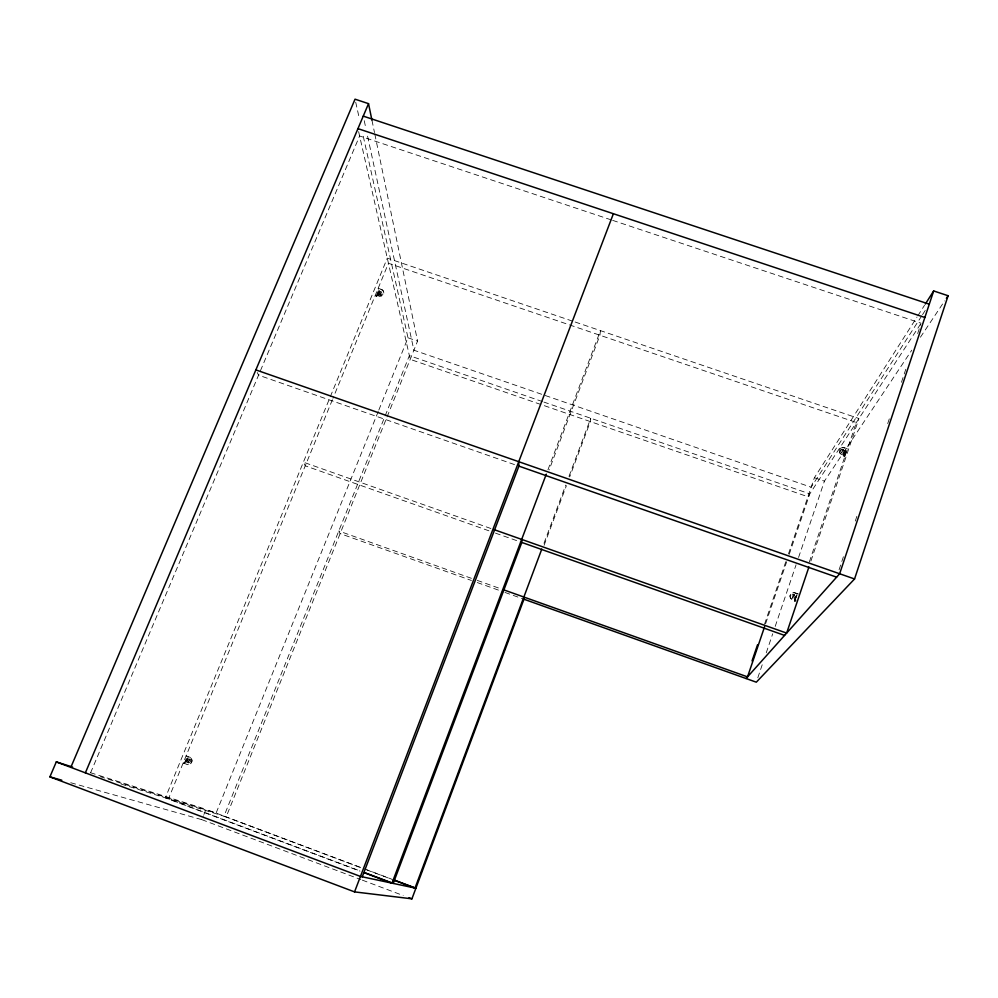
<?xml version="1.0" encoding="UTF-8"?>
<svg xmlns="http://www.w3.org/2000/svg" width="998" height="998" viewBox="0 0 998 998"><rect width="100%" height="100%" fill="white"/><g stroke="black" fill="none" stroke-linecap="round" stroke-linejoin="round"><path stroke-width="0.75" stroke-dasharray="4.99 3.74" d="M845.793 449.711L843.747 453.803L844.096 454.689L845.306 451.271L844.183 454.552M795.955 597.066L794.682 599.598L795.967 596.093L795.132 599.748L795.93 598.076M844.345 456.647L847.489 448.776L843.56 447.428A3.73 3.518 20.7 0 0 841.326 454.028L845.269 455.375C844.819 457.633 842.524 456.261 843.797 454.701M795.431 601.482L795.855 599.773M795.893 596.654L795.244 599.636M839.081 569.771L843.497 556.485M855.286 521.056L857.257 515.155M887.709 423.614L889.68 417.713M901.468 382.284L905.885 368.986M917.673 333.557L920.618 324.699M792.337 597.939L793.235 594.521A1.884 1.809 27.4 0 0 792.113 597.827L792.412 597.852M842.349 449.25A1.846 1.734 20.7 0 0 841.277 452.431L842.175 452.743A1.846 1.734 20.7 0 0 843.248 449.562L842.262 449.387A1.846 1.734 20.7 0 0 841.177 452.568L842.499 449.437M792.786 598.101L793.996 594.633L793.036 598.151A1.884 1.809 27.4 0 0 794.146 594.845L793.921 594.733M841.838 452.83L843.023 449.449L842.087 452.88A1.846 1.734 20.7 0 0 843.16 449.699L842.936 449.587M794.72 599.573L795.855 596.205L794.845 599.399M843.659 454.539L845.181 451.445M843.747 454.402L844.907 451.158M795.83 596.991L794.62 601.432L797.015 595.282M844.208 455.35L846.429 448.751L843.372 447.703A3.73 3.505 20.7 0 0 841.152 454.29L844.208 455.35L843.472 456.348M809.328 561.986L856.346 422.503L388.447 263.272L332.983 398.302M810.912 561.076L858.941 418.524L573.987 321.63M764.505 624.286L785.962 561.238M788.457 553.927L814.393 477.705L917 317.065M765.603 623.738L786.686 561.762M789.206 554.377L809.79 493.873L543.935 402.094M757.806 677.779L762.771 663.109M766.252 652.829L772.714 633.755M775.197 626.42L796.08 564.793M798.562 557.458L824.423 481.148L911.773 350.186M843.884 453.391L844.745 451.296M543.985 543.249L565.729 485.115M568.985 476.395L590.741 418.249L590.367 421.58L569.683 476.907M544.085 545.345L566.415 485.652M547.939 469.796L600.447 330.625L599.935 335.241L549.112 469.996M374.811 134.094L417.563 341.091L226.172 816.9L117.976 783.043M378.254 411.475L216.092 813.108L100.461 776.706M378.828 410.041L407.995 337.798L362.461 132.622M70.746 782.731L201.821 819.657L203.392 815.778M203.916 814.493L206.012 809.316L391.104 878.914M184.281 763.383L187.212 756.247L187.961 756.584A3.88 0.948 -67.8 0 1 187.25 760.476A3.88 0.948 -67.8 0 1 185.029 763.695L183.195 762.959L187.337 764.518A3.917 3.743 -46.6 0 0 190.269 757.382L190.057 757.295A3.917 3.743 -46.6 0 1 187.125 764.431M376.52 295.208L379.09 288.921L381.997 289.919A3.593 3.356 -10.3 0 1 379.415 296.194L376.52 295.208L376.832 296.456A3.63 0.836 -72.6 0 0 378.442 294.56A3.63 0.836 -72.6 0 0 379.415 290.181L379.09 288.921M378.729 291.69C376.683 295.408 378.417 297.254 378.778 291.865L377.968 295.159M185.828 761.911C190.481 754.201 183.782 760.838 186.264 762.073L187.524 758.53M187.973 762.672L189.308 759.116L190.069 759.441M379.702 294.61L380.949 291.578M188.41 762.834L189.845 759.328M332.396 399.736L168.45 798.837L359.866 870.867M90.569 772.851L359.604 135.977L611.188 219.872M796.142 596.205L796.928 594.583M917.836 315.767L924.51 305.313M921.69 315.954L811.162 487.211L413.896 350.211L367.189 134.368M922.539 314.644L925.907 309.417M920.63 323.963L807.918 496.742L410.215 359.355L357.945 128.642M920.418 337.224L944.644 300.909M186.514 761.936C188.759 758.031 187.05 758.28 186.164 762.035M380.562 294.897L379.652 294.422A1.784 1.672 -10.3 0 1 380.899 291.391L381.76 291.69A1.784 1.672 -10.3 0 1 380.512 294.722M793.31 594.421L794.233 594.746M793.111 598.064L792.187 597.74M189.158 759.104L189.059 759.066A1.934 1.859 -46.6 0 0 187.649 762.509L188.659 762.896M90.394 772.689L206.012 809.316M612.66 220.358L921.117 323.227M572.515 321.131L387.286 258.145L165.331 797.864L360.029 871.129M376.171 296.306L376.995 296.593M407.995 337.798L417.563 341.091M814.393 477.705L824.423 481.148M542.475 401.583L409.38 355.637L223.964 816.202L361.051 867.761M514.494 464.594L258.569 375.161L257.222 372.528M798.525 594.022L794.52 592.612A3.805 3.655 27.4 0 0 792.2 599.486L796.204 600.883M797.477 593.91L794.371 592.812A3.805 3.643 27.4 0 0 792.05 599.673L795.169 600.771M490.916 528.516L303.38 462.186L305.251 465.817L489.606 531.048M495.457 533.119L521.804 542.438M471.405 578.316L338.784 530.986L340.131 533.593L471.43 580.474M477.231 580.387L500.547 588.72M477.269 582.558L503.528 591.926M504.988 592.45L523.95 599.224M190.269 757.382L186.127 755.823L187.088 756.259A3.88 0.948 -67.8 0 1 186.377 760.152A3.88 0.948 -67.8 0 1 184.168 763.37M366.89 869.957L391.678 879.275M201.821 819.657L360.864 879.575M362.311 880.124L403.167 895.518M381.797 291.865L380.275 294.672M355.712 102.22L359.417 118.937M364.233 120.683L365.879 128.28M371.98 120.396L374.5 132.572M189.957 759.403A1.934 1.859 -46.6 0 1 188.547 762.846M381.91 289.557L378.18 288.285L378.579 289.907A3.63 0.836 -72.6 0 1 377.618 294.285A3.63 0.836 -72.6 0 1 376.009 296.169L375.597 294.56L379.327 295.845A3.593 3.368 -10.3 0 0 381.91 289.557"/><path stroke-width="1.5" d="M523.863 597.041L523.95 599.224L756.309 682.183L854.562 578.965L948.1 295.732L933.679 290.954L925.346 304.016M933.679 290.954L839.655 573.763L746.055 678.515M808.929 566.951L786.649 633.094L493.848 529.551M752.043 660.925L757.532 644.808M764.605 626.694L747.527 676.869L503.466 589.756M541.802 549.075L415.018 888.058L393.137 879.824M72.605 767.063L56.3 761.898L49.9 776.856L354.552 891.888L411.925 898.824L523.95 599.224M546.293 474.15L392.002 883.155L364.395 872.763M393.224 883.417L521.804 542.438L521.68 539.394M354.552 891.888L613.396 213.722M362.262 876.818L518.91 466.128L518.748 461.7M85.366 772.851L368.524 103.655L355.039 99.176L70.821 767.362M946.366 298.315L948.1 295.732M415.879 888.232L360.453 876.431L56.3 761.898M49.9 776.856L61.814 780.211M363.247 116.13L929.288 304.19M357.945 128.642L924.872 317.476M255.862 369.896L854.562 578.965M518.91 466.128L836.623 577.156M521.804 542.438L784.578 635.402M393.998 879.999L414.42 887.684M364.22 872.501L391.777 882.868M409.005 897.726L411.925 898.824M368.524 103.655L371.98 120.396"/></g></svg>
